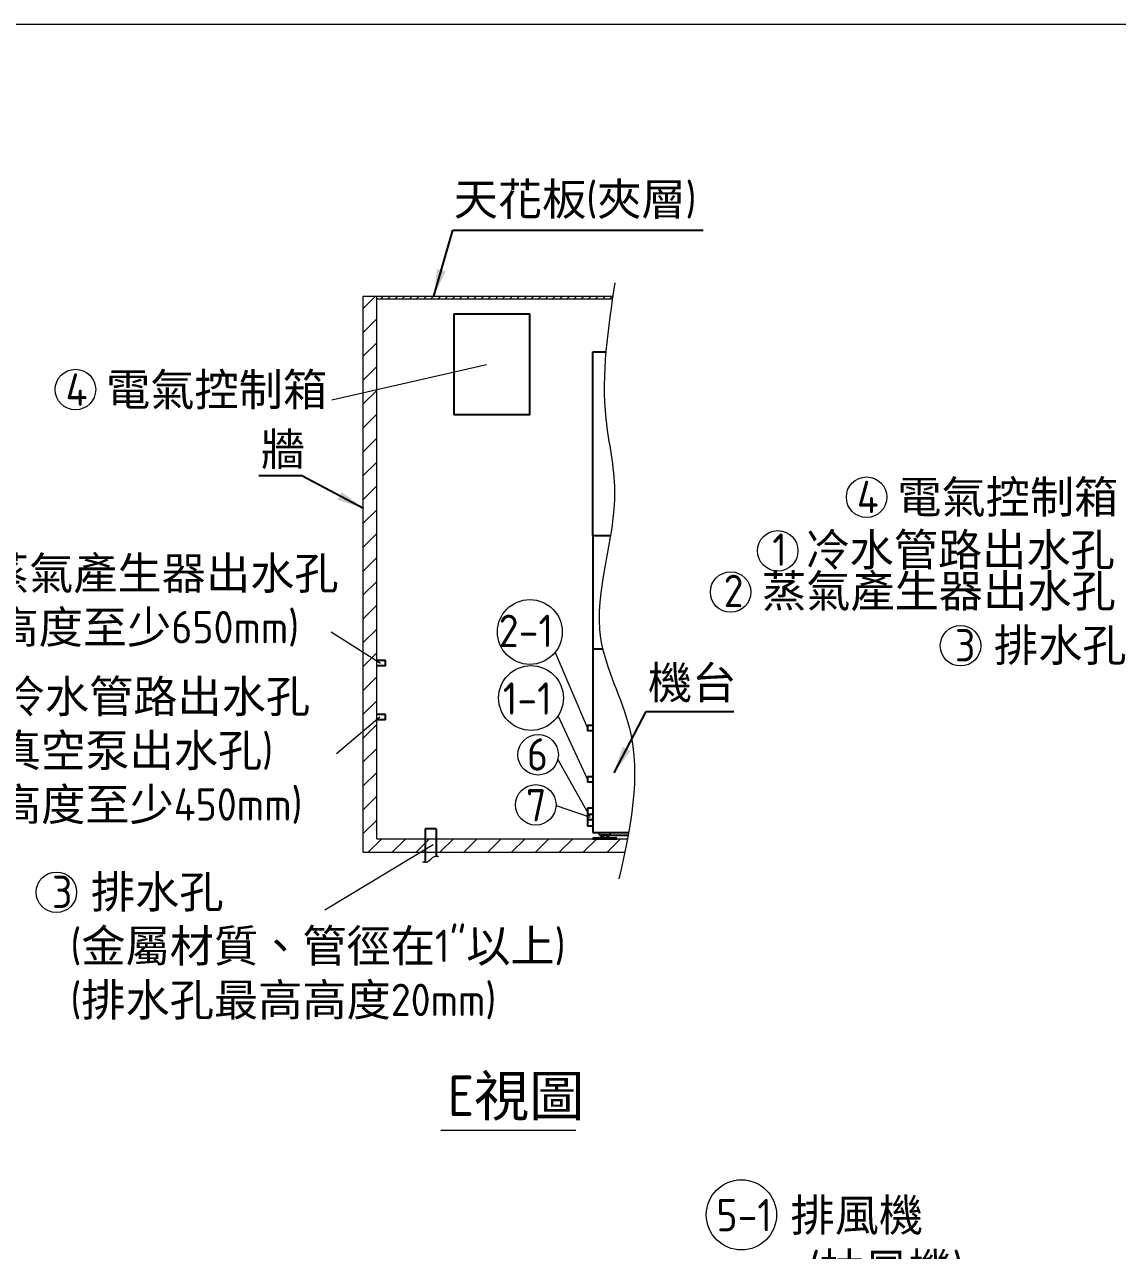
# Model space of a CAD drawing. Header units: millimetres. Extents: x 0 to 16115, y -10 to 11340.
# Drawn here: x 5589 to 9635, y 6800 to 11340 of the extents above; entities that cross this region are included whole.
import ezdxf

# ---------------------------------------------------------------- set-up
doc = ezdxf.new("R2010")
doc.units = ezdxf.units.MM
doc.header["$MEASUREMENT"] = 0
doc.linetypes.add('CENTER2', pattern=[28.575, 19.05, -3.175, 3.175, -3.175])
doc.linetypes.add('HIDDEN', pattern=[9.525, 6.35, -3.175])
doc.layers.get('0').update_dxf_attribs({"lineweight": 25})
for name, color, linetype, lineweight in [('D', 3, 'Continuous', 13), ('F', 7, 'Continuous', 15), ('H', 2, 'HIDDEN', 15), ('S', 4, 'Continuous', 15)]:
    doc.layers.add(name, color=color, linetype=linetype, lineweight=lineweight)
doc.styles.get("Standard").update_dxf_attribs({"font": 'KAIU.TTF'})
doc.styles.add('STU25', font='isocp2.shx')
doc.dimstyles.new('STU25$7', dxfattribs={"dimscale": 50, "dimtxt": 2.5, "dimasz": 2, "dimexe": 1.25, "dimexo": 0.625, "dimgap": 1, "dimtad": 0, "dimdec": 4, "dimdsep": 46, "dimtxsty": 'STU25', "dimcen": 2.5, "dimazin": 2, "dimtfac": 1, "dimtdec": 4, "dimtmove": 0, "dimatfit": 3, "dimfxl": 0, "dimtolj": 1, "dimtzin": 0, "dimarcsym": 0})

msp = doc.modelspace()

# ---------------------------------------------------------------- hatches: boundary and pattern name
at = {"layer": 'H', "ltscale": 5}
h = msp.add_hatch(dxfattribs=at)
h.set_pattern_fill('ANSI31', color=256, scale=500, style=0)
h.set_pattern_definition([(45, (224899.725, 24433.73), (-44.194174, 44.194174), [])])
h.paths.add_polyline_path([(6892.581, 8324.564), (6892.581, 10324.564), (6892.581, 10334.564), (6842.581, 10334.564), (6842.581, 8274.564), (7810.858, 8274.564), (7820.81, 8324.564)])
at = {"layer": 'H'}
h = msp.add_hatch(dxfattribs=at)
h.set_pattern_fill('ANSI31', color=256, scale=150, style=0)
h.set_pattern_definition([(45, (-19523.266, -2185.248), (-13.258252, 13.258252), [])])
edge = h.paths.add_edge_path()
edge.add_spline(control_points=[(7765.275, 10324.564), (7765.765, 10327.897), (7766.257, 10331.231), (7766.751, 10334.564)], knot_values=[49.26075054, 49.26075054, 49.26075054, 49.26075054, 59.25335895, 59.25335895, 59.25335895, 59.25335895], degree=3, periodic=0)
edge.add_line((7766.751, 10334.564), (6892.581, 10334.564))
edge.add_line((6892.581, 10334.564), (6892.581, 10324.564))
edge.add_line((6892.581, 10324.564), (7765.275, 10324.564))

# ---------------------------------------------------------------- linework, layer by layer
for p, q in [((7177.946, 10268.276), (7177.946, 9894.407)), ((7692.581, 9447.564), (7692.581, 10127.564)), ((7692.581, 10127.564), (7740.5, 10127.564)), ((7692.581, 9447.564), (7692.581, 9027.564)), ((7692.581, 9447.564), (7758.298, 9447.564)), ((7692.581, 9027.564), (7692.581, 8347.564)), ((7692.581, 9027.564), (7729.534, 9027.564)), ((7692.581, 9027.564), (7729.534, 9027.564)), ((7672.581, 8744.564), (7672.581, 8724.564)), ((7692.581, 8744.564), (7672.581, 8744.564)), ((7692.581, 8724.564), (7672.581, 8724.564)), ((7692.581, 8554.564), (7672.581, 8554.564)), ((7672.581, 8554.564), (7672.581, 8534.564)), ((7692.581, 8534.564), (7672.581, 8534.564)), ((7672.581, 8438.064), (7672.581, 8371.064)), ((7692.581, 8438.064), (7672.581, 8438.064)), ((7692.581, 8414.564), (7672.581, 8414.564)), ((7672.581, 8414.564), (7672.581, 8394.564)), ((7692.581, 8394.564), (7672.581, 8394.564)), ((7692.581, 8371.064), (7672.581, 8371.064)), ((7692.581, 8347.564), (7825.062, 8347.564)), ((7717.581, 8337.564), (7717.581, 8347.564)), ((7717.581, 8337.564), (7823.242, 8337.564)), ((7757.581, 8337.564), (7757.581, 8347.564))]:
    msp.add_line(p, q)
at = {"linetype": 'Continuous'}
for p, q in [((6924.957, 8984.564), (6892.581, 8984.564)), ((6924.957, 8964.564), (6892.581, 8964.564)), ((6924.957, 8964.564), (6924.957, 8984.564)), ((6924.957, 8784.564), (6892.581, 8784.564)), ((6924.957, 8764.564), (6892.581, 8764.564)), ((6924.957, 8764.564), (6924.957, 8784.564)), ((7112.581, 8361.681), (7072.581, 8361.681)), ((7072.581, 8361.681), (7072.581, 8238.425)), ((7112.581, 8361.681), (7112.581, 8260.258)), ((7782.081, 8327.564), (7693.081, 8327.564)), ((7693.081, 8327.564), (7693.081, 8324.564)), ((7693.081, 8324.564), (7782.081, 8324.564)), ((7750.861, 8337.564), (7724.302, 8337.564)), ((7724.302, 8337.564), (7724.302, 8327.564)), ((7730.942, 8337.564), (7730.942, 8327.564)), ((7744.221, 8337.564), (7744.221, 8327.564)), ((7750.861, 8327.564), (7750.861, 8337.564)), ((7782.081, 8324.564), (7782.081, 8327.564))]:
    msp.add_line(p, q, dxfattribs=at)
at = {"linetype": 'CENTER2'}
for p, q in [((7724.302, 8330.845), (7721.022, 8327.564)), ((7750.861, 8330.845), (7754.141, 8327.564))]:
    msp.add_line(p, q, dxfattribs=at)
at = {"linetype": 'Continuous'}
msp.add_lwpolyline([(7177.946, 10268.276), (7458.152, 10268.276), (7458.152, 9894.407), (7177.946, 9894.407)], dxfattribs=at)
at = {"layer": 'D'}
for p, q in [((7298.702, 10080.297), (6726.517, 9949.132)), ((6723.847, 9091.503), (6907.12, 8974.564)), ((7553.516, 9014.013), (7672.581, 8734.564)), ((6904.387, 8774.564), (6743.665, 8639.345)), ((7564.791, 8779.355), (7672.581, 8544.564)), ((7563.188, 8618.208), (7680.573, 8409.962)), ((7556.524, 8447.628), (7682.972, 8404.432)), ((7101.956, 8302.091), (6700, 8060)), ((7129.831, 7245.646), (7630.255, 7245.646))]:
    msp.add_line(p, q, dxfattribs=at)
for centre, radius in [((5777.257, 9988.165), 75), ((8706.477, 9589.544), 75), ((8377.249, 9390.894), 75), ((8202.981, 9238.47), 75), ((7459.695, 9090.554), 120), ((9054.174, 9039.59), 75), ((7463.943, 8846.048), 120), ((7490.269, 8635.755), 75), ((7481.573, 8450.315), 75), ((5706.601, 8126.469), 75), ((8243.012, 6932.012), 130)]:
    msp.add_circle(centre, radius, dxfattribs=at)
msp.add_spline([(7061.918, 8239.564), (7080.247, 8239.564), (7106.652, 8259.434), (7121.874, 8259.434)], degree=3, dxfattribs=at)
at = {"layer": 'F', "color": 6}
msp.add_lwpolyline([(0, 11340), (0, -10), (16115, -10), (16115, 11340)], close=True, dxfattribs=at)
at = {"layer": 'S', "linetype": 'Continuous'}
for p, q in [((6842.581, 8274.564), (6842.581, 10334.564)), ((6892.581, 8324.564), (6892.581, 10334.564)), ((6892.581, 8324.564), (7820.81, 8324.564)), ((6842.581, 8274.564), (7810.858, 8274.564))]:
    msp.add_line(p, q, dxfattribs=at)
at = {"layer": 'S'}
for p, q in [((6842.581, 10334.564), (7766.751, 10334.564)), ((6892.581, 10324.564), (7765.275, 10324.564))]:
    msp.add_line(p, q, dxfattribs=at)
msp.add_spline([(7774.135, 10383.865), (7741.163, 9879.027), (7773.525, 9613.729), (7721.746, 9066.957), (7828.541, 8733.717), (7789.659, 8176.379)], degree=3, dxfattribs=at)

# ---------------------------------------------------------------- texts
at = {"layer": 'D', "style": 'STU25'}
for s, p in [('2-1', (7344.56, 9034.693)), ('1-1', (7359.379, 8783.878)), ('6', (7448.505, 8577.125)), ('7', (7445.652, 8388.845))]:
    msp.add_text(s, height=120, dxfattribs=at).set_placement(p)
at = {"layer": 'D', "color": 11, "attachment_point": 1}
for s, insert, char_height in [('{\\C3;天花板\\Fisocp2.shx;(\\f標楷體|b0|i0|c136|p65;夾層\\Fisocp2.shx;)}', (7177.73, 10753.405), 120), ('{\\C3;牆}', (6463.618, 9827.09), 120), ('{\\C3;機台}', (7896.904, 8962.635), 120), ('{\\Fisocp2.shx;E}視圖', (7156.122, 7447.802), 150)]:
    msp.add_mtext(s, dxfattribs=dict(at, insert=insert, char_height=char_height))
at = {"layer": 'D', "color": 11, "char_height": 120, "attachment_point": 1, "style": 'STU25'}
for s, insert in [('{\\C3;4 \\f標楷體|b0|i0|c136|p65;電氣控制箱}', (5741.103, 10048.033)), ('{\\C3;4 \\f標楷體|b0|i0|c136|p65;電氣控制箱}', (8670.3, 9650.329)), ('{\\C3;1 \\f標楷體|b0|i0|c136|p65;冷水管路出水孔}', (8357.071, 9455.069)), ('{\\C3;2 \\f標楷體|b0|i0|c136|p65;蒸氣產生器出水孔\\P\\Fisocp2.shx;  (\\f標楷體|b0|i0|c136|p65;高度至少\\Fisocp2.shx;650mm)}', (5299.825, 9368.337)), ('{\\C3;2 \\f標楷體|b0|i0|c136|p65;蒸氣產生器出水孔}', (8176.976, 9302.41)), ('{\\C3;3 \\f標楷體|b0|i0|c136|p65;排水孔}', (9033.318, 9101.528)), ('{\\C3;1 \\f標楷體|b0|i0|c136|p65;冷水管路出水孔\\P\\Fisocp2.shx; (\\f標楷體|b0|i0|c136|p65;真空泵出水孔\\Fisocp2.shx;)\\P (\\f標楷體|b0|i0|c136|p65;高度至少\\Fisocp2.shx;450mm)}', (5377.732, 8911.916)), ('{\\C3;3 \\f標楷體|b0|i0|c136|p65;排水孔\\P\\Fisocp2.shx; (\\f標楷體|b0|i0|c136|p65;金屬材質、管徑在\\Fisocp2.shx;1"\\f標楷體|b0|i0|c136|p65;以上\\Fisocp2.shx;)\\P (\\f標楷體|b0|i0|c136|p65;排水孔最高高度\\Fisocp2.shx;20mm)}', (5690.229, 8188.27)), ('{\\C3;5-1 \\f標楷體|b0|i0|c136|p65;排風機\\P\\Fisocp2.shx;     (\\f標楷體|b0|i0|c136|p65;抽風機\\Fisocp2.shx;)}', (8150.325, 6991.086))]:
    msp.add_mtext(s, dxfattribs=dict(at, insert=insert))

# ---------------------------------------------------------------- leaders
at = {"layer": 'D'}
for points in [[(7104.3, 10334.564), (7174.447, 10578.098), (8101.625, 10578.098)], [(6844.117, 9547.989), (6614.927, 9668.117), (6456.526, 9668.117)], [(7771.519, 8569.307), (7890.089, 8796.243), (8215.454, 8796.243)]]:
    msp.add_leader(points, dimstyle='STU25$7', override={"dimgap": 1, "dimtad": 0}, dxfattribs=at)

doc.saveas('drawing.dxf')
